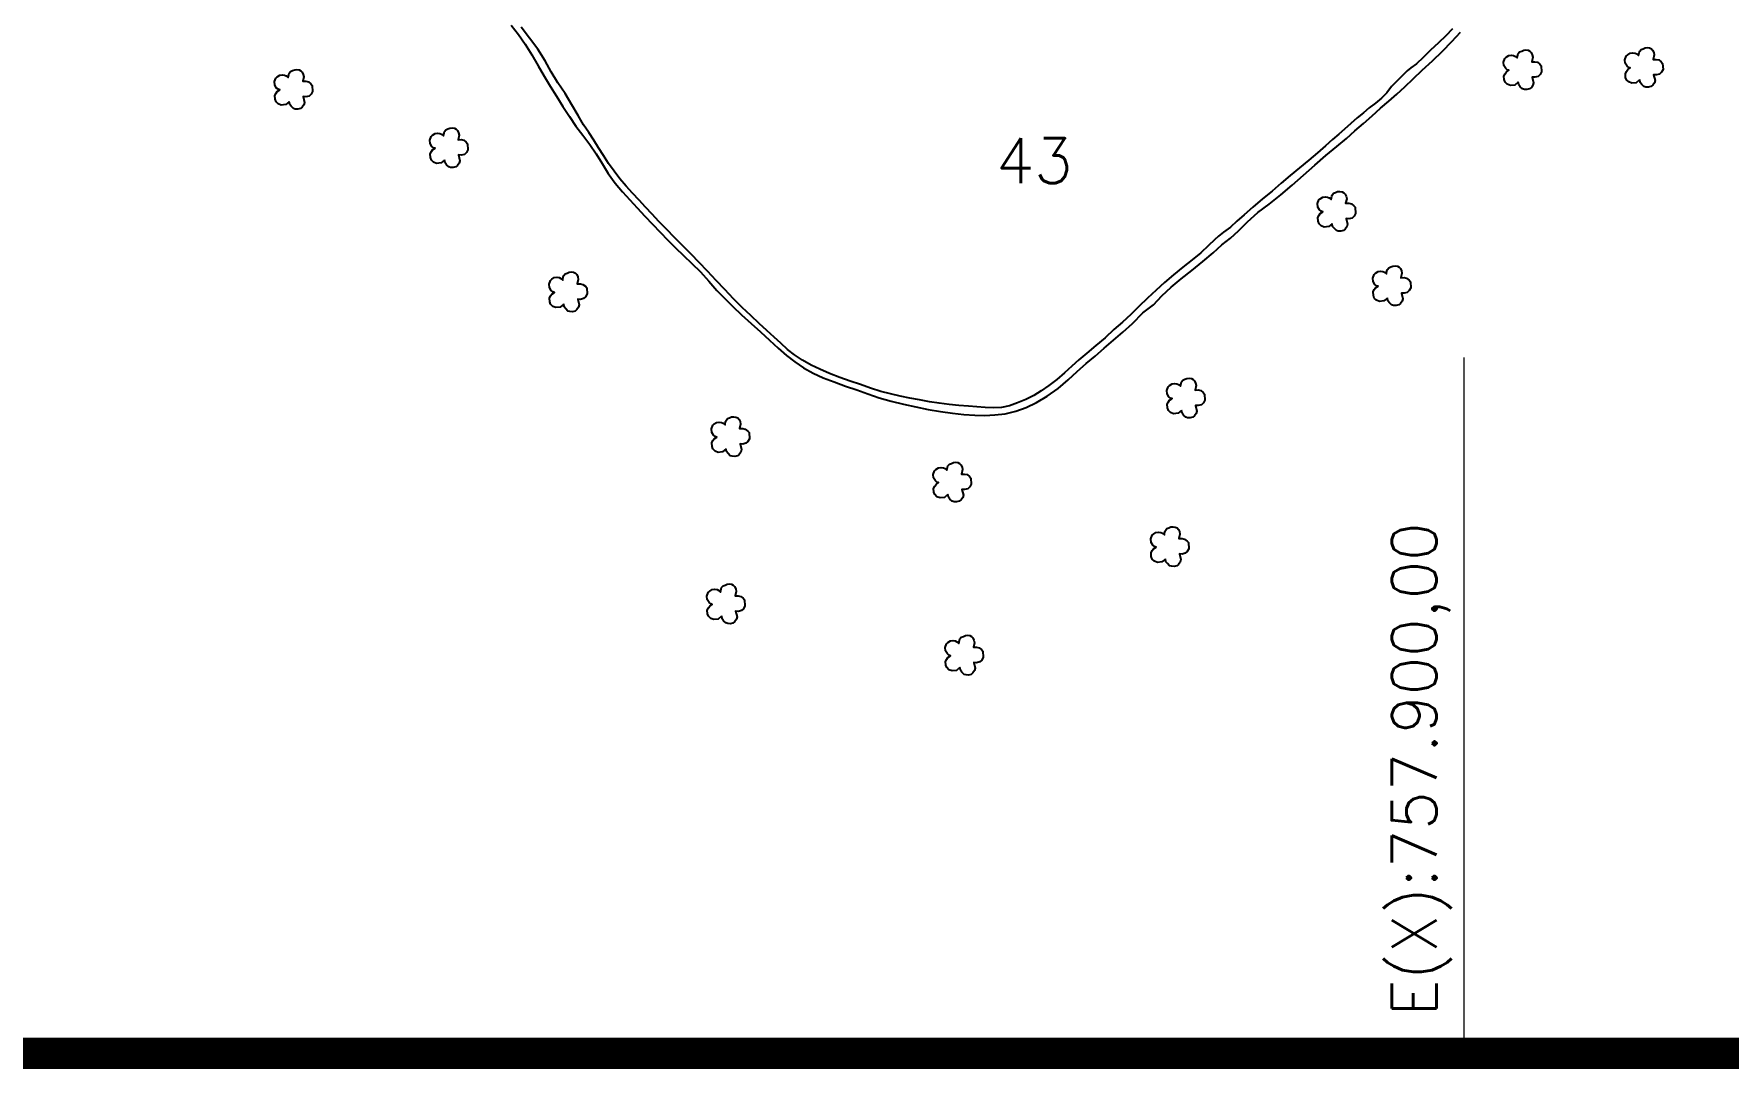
# Model space of a CAD drawing. Extents: x 756492 to 759117, y 7814531 to 7818243.
# Drawn here: x 757381 to 757996, y 7814943 to 7815319 of the extents above; entities that cross this region are included whole.
import ezdxf
from ezdxf.enums import TextEntityAlignment as Align

# ---------------------------------------------------------------- set-up
doc = ezdxf.new("R2010")
doc.units = 0
doc.header["$MEASUREMENT"] = 0
doc.linetypes.add('CONTINUO', pattern=[0])
doc.linetypes.add('LIN0', pattern=[0])
for name, color, linetype in [('0114000211', 1, 'Continuous'), ('_SIMBOLO ARVORE', 118, 'Continuous'), ('MARGEM', 7, 'CONTINUO'), ('TEXTO_NUN_TAL', 7, 'Continuous')]:
    doc.layers.add(name, color=color, linetype=linetype)
doc.layers.add('0114000211043', color=5, linetype='Continuous', lineweight=25)
doc.layers.add('MALHA', color=253, linetype='Continuous', lineweight=13)
doc.styles.add('SIMPLEX', font='simplex', dxfattribs={"height": 0.2})

msp = doc.modelspace()

# ---------------------------------------------------------------- linework, layer by layer
at = {"layer": '0114000211'}
msp.add_lwpolyline([(757554.01, 7815322.11), (757556.61, 7815318.8), (757559.08, 7815315.2), (757561.43, 7815311.36), (757563.78, 7815307.41), (757565.96, 7815303.62), (757568.11, 7815299.93), (757570.38, 7815296.35), (757572.76, 7815292.65), (757575.13, 7815288.93), (757577.51, 7815285.44), (757579.95, 7815282.18), (757582.51, 7815278.86), (757584.9, 7815275.43), (757587.05, 7815271.93), (757589.22, 7815268.28), (757591.8, 7815264.81), (757594.44, 7815261.66), (757597.07, 7815258.72), (757599.77, 7815255.78), (757602.55, 7815252.79), (757605.31, 7815249.85), (757608.08, 7815246.99), (757610.89, 7815244.12), (757613.7, 7815241.28), (757616.58, 7815238.49), (757619.59, 7815235.65), (757622.68, 7815232.55), (757625.72, 7815229.15), (757628.66, 7815225.84), (757631.52, 7815222.87), (757634.42, 7815219.99), (757637.67, 7815216.94), (757641.15, 7815213.84), (757644.5, 7815210.77), (757647.81, 7815207.81), (757650.93, 7815204.85), (757653.94, 7815202.23), (757656.99, 7815199.93), (757660.14, 7815197.67), (757663.6, 7815195.74), (757667.33, 7815194.07), (757671.25, 7815192.59), (757675.35, 7815191.12), (757679.48, 7815189.71), (757683.51, 7815188.29), (757687.65, 7815186.87), (757692, 7815185.66), (757696.43, 7815184.57), (757700.94, 7815183.59), (757705.44, 7815182.63), (757709.9, 7815181.92), (757714.22, 7815181.31), (757718.39, 7815180.83), (757722.3, 7815180.53), (757725.96, 7815180.47), (757729.57, 7815180.61), (757733.38, 7815181), (757737.25, 7815181.93), (757741.04, 7815183.31), (757744.73, 7815185.13), (757748.6, 7815187.47), (757752.6, 7815190.27), (757756.26, 7815193.35), (757759.57, 7815196.42), (757762.76, 7815199.27), (757766.05, 7815202.01), (757769.37, 7815204.85), (757772.71, 7815207.78), (757776.05, 7815210.72), (757779.61, 7815213.86), (757783.31, 7815217.74), (757787.24, 7815220.58), (757790.3, 7815223.86), (757793.69, 7815227.02), (757797.26, 7815230.03), (757801.15, 7815233.1), (757805.13, 7815236.29), (757808.86, 7815239.53), (757812.11, 7815242.35), (757815.18, 7815244.83), (757818.1, 7815247.47), (757821.41, 7815250.71), (757825.18, 7815254.06), (757829.27, 7815257.2), (757833.44, 7815260.51), (757837.65, 7815264), (757841.77, 7815267.65), (757845.86, 7815271.31), (757849.87, 7815274.87), (757853.79, 7815278.04), (757857.28, 7815281.01), (757860.41, 7815283.75), (757863.47, 7815286.49), (757866.61, 7815289.26), (757869.72, 7815291.98), (757872.75, 7815294.5), (757875.65, 7815297.07), (757878.47, 7815299.77), (757881.51, 7815302.65), (757884.86, 7815305.85), (757888.51, 7815309.19), (757892.18, 7815312.68), (757895.6, 7815316.19), (757898.72, 7815319.55)], dxfattribs=at)
at = {"layer": '0114000211043'}
msp.add_lwpolyline([(757895.77, 7815320.81), (757893.4, 7815318.28), (757890.76, 7815315.72), (757887.87, 7815313.02), (757885.15, 7815310.37), (757882.77, 7815308.14), (757880.67, 7815306.68), (757879.3, 7815305.59), (757873.64, 7815299.86), (757872.01, 7815297.51), (757870.07, 7815295.59), (757867.87, 7815293.84), (757865.61, 7815292.1), (757863.46, 7815290.36), (757861.2, 7815288.46), (757858.86, 7815286.39), (757856.62, 7815284.39), (757854.5, 7815282.52), (757852.24, 7815280.57), (757849.7, 7815278.34), (757846.75, 7815275.79), (757843.62, 7815273.1), (757840.26, 7815270.36), (757836.9, 7815267.59), (757833.6, 7815264.77), (757830.28, 7815261.9), (757826.78, 7815259.04), (757823.36, 7815256.1), (757820.2, 7815253.33), (757817.54, 7815250.93), (757815.15, 7815248.84), (757812.67, 7815246.93), (757810.87, 7815245.55), (757809.43, 7815244.15), (757807.26, 7815242.11), (757804.39, 7815239.53), (757801.23, 7815236.89), (757797.9, 7815234.25), (757794.52, 7815231.54), (757791.29, 7815228.66), (757788.18, 7815225.88), (757785.04, 7815222.98), (757781.95, 7815219.95), (757778.98, 7815217.07), (757776.03, 7815214.34), (757772.84, 7815211.62), (757769.65, 7815208.65), (757766.28, 7815205.83), (757763.04, 7815203.1), (757760.1, 7815200.62), (757757.57, 7815198.31), (757754.96, 7815195.93), (757752.09, 7815193.54), (757749.17, 7815191.26), (757746.42, 7815189.31), (757743.81, 7815187.71), (757740.91, 7815186.27), (757737.89, 7815184.98), (757734.93, 7815183.98), (757732.07, 7815183.35), (757729.14, 7815183.22), (757726.11, 7815183.36), (757723.11, 7815183.54), (757720.02, 7815183.76), (757716.55, 7815184.09), (757713, 7815184.43), (757709.42, 7815184.85), (757705.9, 7815185.4), (757702.28, 7815186.08), (757698.74, 7815186.73), (757695.22, 7815187.47), (757691.75, 7815188.28), (757688.23, 7815189.18), (757684.48, 7815190.33), (757680.78, 7815191.63), (757677.05, 7815192.83), (757673.32, 7815194.16), (757669.56, 7815195.67), (757666.04, 7815197.26), (757662.87, 7815198.72), (757659.76, 7815200.48), (757656.88, 7815202.4), (757654.27, 7815204.34), (757651.91, 7815206.64), (757649.47, 7815208.91), (757646.83, 7815211.25), (757644.08, 7815213.87), (757641.05, 7815216.71), (757637.9, 7815219.65), (757634.68, 7815222.78), (757631.55, 7815226.11), (757628.47, 7815229.48), (757625.32, 7815232.77), (757622.28, 7815235.91), (757619.34, 7815239.02), (757616.34, 7815242.04), (757613.34, 7815245.02), (757610.4, 7815248.06), (757607.63, 7815250.91), (757605.13, 7815253.5), (757602.76, 7815256.04), (757600.4, 7815258.56), (757598.04, 7815261.14), (757595.75, 7815263.73), (757593.48, 7815266.36), (757591.35, 7815269.11), (757589.35, 7815271.95), (757587.48, 7815274.78), (757585.69, 7815277.6), (757583.97, 7815280.37), (757582.23, 7815283.11), (757580.29, 7815285.97), (757578.34, 7815289.37), (757576.06, 7815293.27), (757573.53, 7815297.27), (757570.9, 7815301.15), (757568.5, 7815305.21), (757566.27, 7815309.21), (757563.66, 7815313.41), (757560.67, 7815317.44), (757557.61, 7815321.36)], dxfattribs=at)
at = {"layer": '_SIMBOLO ARVORE', "linetype": 'CONTINUO'}
for points in [[(757919.67, 7815301.45, 0), (757918.42, 7815300.4, 0), (757916.84, 7815300.22, 0), (757915.71, 7815300.66, 0), (757914.91, 7815301.44, 0), (757914.58, 7815302.35, 0), (757914.49, 7815303.68, 0), (757914.92, 7815304.52, 0), (757915.38, 7815305.14, 0), (757916.29, 7815305.76, 0), (757915.71, 7815305.94, 0), (757915.14, 7815306.41, 0), (757914.46, 7815307.47, 0), (757914.34, 7815308.74, 0), (757914.83, 7815310.05, 0), (757915.34, 7815310.52, 0), (757916.27, 7815311.09, 0), (757917.24, 7815311.22, 0), (757918.02, 7815311.11, 0), (757918.64, 7815310.82, 0), (757919.32, 7815310.22, 0), (757919.52, 7815311.37, 0), (757919.69, 7815311.83, 0), (757920.2, 7815312.47, 0), (757920.95, 7815312.75, 0), (757921.68, 7815313.08, 0), (757922.51, 7815313.15, 0), (757923.29, 7815313.04, 0), (757923.93, 7815312.7, 0), (757924.4, 7815312.2, 0), (757924.81, 7815311.38, 0), (757924.97, 7815310.47, 0), (757924.6, 7815308.86, 0), (757925.73, 7815308.88, 0), (757926.66, 7815308.65, 0), (757927.55, 7815307.95, 0), (757928.04, 7815307.39, 0), (757928.17, 7815305.17, 0), (757927.62, 7815304.17, 0), (757926.9, 7815303.51, 0), (757925.76, 7815303.21, 0), (757924.76, 7815303.29, 0), (757925.29, 7815301.22, 0), (757925.05, 7815300.33, 0), (757924.45, 7815299.49, 0), (757923.79, 7815298.96, 0), (757922.85, 7815298.73, 0), (757921.92, 7815298.79, 0), (757921.22, 7815298.98, 0), (757920.42, 7815299.77, 0), (757919.87, 7815300.48, 0), (757919.71, 7815301.55, 0)], [(757963.77, 7815302.3, 0), (757962.53, 7815301.25, 0), (757960.94, 7815301.07, 0), (757959.81, 7815301.51, 0), (757959.01, 7815302.29, 0), (757958.68, 7815303.19, 0), (757958.59, 7815304.52, 0), (757959.02, 7815305.36, 0), (757959.48, 7815305.99, 0), (757960.39, 7815306.6, 0), (757959.81, 7815306.79, 0), (757959.24, 7815307.26, 0), (757958.57, 7815308.32, 0), (757958.45, 7815309.58, 0), (757958.93, 7815310.9, 0), (757959.44, 7815311.37, 0), (757960.37, 7815311.94, 0), (757961.35, 7815312.07, 0), (757962.13, 7815311.96, 0), (757962.74, 7815311.67, 0), (757963.42, 7815311.07, 0), (757963.62, 7815312.22, 0), (757963.8, 7815312.68, 0), (757964.3, 7815313.32, 0), (757965.05, 7815313.6, 0), (757965.79, 7815313.92, 0), (757966.61, 7815314, 0), (757967.39, 7815313.89, 0), (757968.03, 7815313.55, 0), (757968.5, 7815313.04, 0), (757968.91, 7815312.23, 0), (757969.08, 7815311.32, 0), (757968.7, 7815309.71, 0), (757969.83, 7815309.72, 0), (757970.77, 7815309.5, 0), (757971.65, 7815308.8, 0), (757972.14, 7815308.24, 0), (757972.27, 7815306.02, 0), (757971.73, 7815305.02, 0), (757971, 7815304.36, 0), (757969.86, 7815304.05, 0), (757968.86, 7815304.14, 0), (757969.4, 7815302.06, 0), (757969.15, 7815301.18, 0), (757968.55, 7815300.33, 0), (757967.89, 7815299.81, 0), (757966.95, 7815299.58, 0), (757966.02, 7815299.63, 0), (757965.32, 7815299.83, 0), (757964.52, 7815300.62, 0), (757963.98, 7815301.33, 0), (757963.81, 7815302.4, 0)], [(757473.34, 7815294.34, 0), (757472.09, 7815293.3, 0), (757470.51, 7815293.12, 0), (757469.38, 7815293.55, 0), (757468.58, 7815294.34, 0), (757468.25, 7815295.24, 0), (757468.16, 7815296.57, 0), (757468.59, 7815297.41, 0), (757469.05, 7815298.03, 0), (757469.96, 7815298.65, 0), (757469.38, 7815298.84, 0), (757468.81, 7815299.31, 0), (757468.14, 7815300.37, 0), (757468.01, 7815301.63, 0), (757468.5, 7815302.95, 0), (757469.01, 7815303.42, 0), (757469.94, 7815303.99, 0), (757470.92, 7815304.12, 0), (757471.7, 7815304, 0), (757472.31, 7815303.72, 0), (757472.99, 7815303.12, 0), (757473.19, 7815304.27, 0), (757473.37, 7815304.73, 0), (757473.87, 7815305.37, 0), (757474.62, 7815305.65, 0), (757475.36, 7815305.97, 0), (757476.18, 7815306.05, 0), (757476.96, 7815305.94, 0), (757477.6, 7815305.6, 0), (757478.07, 7815305.09, 0), (757478.48, 7815304.28, 0), (757478.65, 7815303.37, 0), (757478.27, 7815301.76, 0), (757479.4, 7815301.77, 0), (757480.34, 7815301.55, 0), (757481.22, 7815300.85, 0), (757481.71, 7815300.29, 0), (757481.84, 7815298.07, 0), (757481.3, 7815297.07, 0), (757480.57, 7815296.41, 0), (757479.43, 7815296.1, 0), (757478.43, 7815296.19, 0), (757478.97, 7815294.11, 0), (757478.72, 7815293.23, 0), (757478.12, 7815292.38, 0), (757477.46, 7815291.86, 0), (757476.52, 7815291.63, 0), (757475.59, 7815291.68, 0), (757474.89, 7815291.88, 0), (757474.09, 7815292.67, 0), (757473.55, 7815293.38, 0), (757473.38, 7815294.45, 0)], [(757529.74, 7815273.15, 0), (757528.5, 7815272.11, 0), (757526.91, 7815271.92, 0), (757525.79, 7815272.36, 0), (757524.99, 7815273.15, 0), (757524.65, 7815274.05, 0), (757524.57, 7815275.38, 0), (757525, 7815276.22, 0), (757525.45, 7815276.84, 0), (757526.36, 7815277.46, 0), (757525.78, 7815277.65, 0), (757525.21, 7815278.12, 0), (757524.54, 7815279.18, 0), (757524.42, 7815280.44, 0), (757524.9, 7815281.76, 0), (757525.41, 7815282.23, 0), (757526.34, 7815282.79, 0), (757527.32, 7815282.93, 0), (757528.1, 7815282.81, 0), (757528.72, 7815282.53, 0), (757529.39, 7815281.92, 0), (757529.6, 7815283.08, 0), (757529.77, 7815283.54, 0), (757530.27, 7815284.18, 0), (757531.03, 7815284.45, 0), (757531.76, 7815284.78, 0), (757532.59, 7815284.86, 0), (757533.37, 7815284.75, 0), (757534, 7815284.41, 0), (757534.47, 7815283.9, 0), (757534.89, 7815283.09, 0), (757535.05, 7815282.18, 0), (757534.67, 7815280.56, 0), (757535.8, 7815280.58, 0), (757536.74, 7815280.36, 0), (757537.62, 7815279.66, 0), (757538.11, 7815279.1, 0), (757538.24, 7815276.87, 0), (757537.7, 7815275.88, 0), (757536.98, 7815275.22, 0), (757535.83, 7815274.91, 0), (757534.84, 7815275, 0), (757535.37, 7815272.92, 0), (757535.12, 7815272.04, 0), (757534.52, 7815271.19, 0), (757533.86, 7815270.67, 0), (757532.92, 7815270.43, 0), (757531.99, 7815270.49, 0), (757531.29, 7815270.69, 0), (757530.49, 7815271.48, 0), (757529.95, 7815272.18, 0), (757529.78, 7815273.26, 0)], [(757852.09, 7815250.06, 0), (757850.85, 7815249.02, 0), (757849.26, 7815248.83, 0), (757848.14, 7815249.27, 0), (757847.34, 7815250.06, 0), (757847, 7815250.96, 0), (757846.92, 7815252.29, 0), (757847.35, 7815253.13, 0), (757847.8, 7815253.75, 0), (757848.71, 7815254.37, 0), (757848.13, 7815254.55, 0), (757847.56, 7815255.03, 0), (757846.89, 7815256.09, 0), (757846.77, 7815257.35, 0), (757847.25, 7815258.66, 0), (757847.76, 7815259.13, 0), (757848.69, 7815259.7, 0), (757849.67, 7815259.83, 0), (757850.45, 7815259.72, 0), (757851.07, 7815259.44, 0), (757851.74, 7815258.83, 0), (757851.95, 7815259.99, 0), (757852.12, 7815260.45, 0), (757852.62, 7815261.09, 0), (757853.38, 7815261.36, 0), (757854.11, 7815261.69, 0), (757854.94, 7815261.76, 0), (757855.72, 7815261.65, 0), (757856.35, 7815261.32, 0), (757856.82, 7815260.81, 0), (757857.24, 7815259.99, 0), (757857.4, 7815259.09, 0), (757857.02, 7815257.47, 0), (757858.15, 7815257.49, 0), (757859.09, 7815257.26, 0), (757859.97, 7815256.57, 0), (757860.46, 7815256.01, 0), (757860.6, 7815253.78, 0), (757860.05, 7815252.79, 0), (757859.33, 7815252.12, 0), (757858.19, 7815251.82, 0), (757857.19, 7815251.91, 0), (757857.72, 7815249.83, 0), (757857.47, 7815248.94, 0), (757856.87, 7815248.1, 0), (757856.21, 7815247.57, 0), (757855.27, 7815247.34, 0), (757854.34, 7815247.4, 0), (757853.64, 7815247.6, 0), (757852.84, 7815248.38, 0), (757852.3, 7815249.09, 0), (757852.13, 7815250.17, 0)], [(757573.05, 7815220.82, 0), (757571.8, 7815219.77, 0), (757570.22, 7815219.59, 0), (757569.09, 7815220.03, 0), (757568.29, 7815220.81, 0), (757567.96, 7815221.71, 0), (757567.87, 7815223.05, 0), (757568.3, 7815223.89, 0), (757568.76, 7815224.51, 0), (757569.67, 7815225.13, 0), (757569.09, 7815225.31, 0), (757568.52, 7815225.78, 0), (757567.85, 7815226.84, 0), (757567.72, 7815228.11, 0), (757568.21, 7815229.42, 0), (757568.72, 7815229.89, 0), (757569.65, 7815230.46, 0), (757570.63, 7815230.59, 0), (757571.41, 7815230.48, 0), (757572.02, 7815230.19, 0), (757572.7, 7815229.59, 0), (757572.9, 7815230.74, 0), (757573.08, 7815231.2, 0), (757573.58, 7815231.84, 0), (757574.33, 7815232.12, 0), (757575.07, 7815232.45, 0), (757575.89, 7815232.52, 0), (757576.67, 7815232.41, 0), (757577.31, 7815232.07, 0), (757577.78, 7815231.57, 0), (757578.19, 7815230.75, 0), (757578.35, 7815229.84, 0), (757577.98, 7815228.23, 0), (757579.11, 7815228.25, 0), (757580.05, 7815228.02, 0), (757580.93, 7815227.32, 0), (757581.42, 7815226.76, 0), (757581.55, 7815224.54, 0), (757581.01, 7815223.54, 0), (757580.28, 7815222.88, 0), (757579.14, 7815222.58, 0), (757578.14, 7815222.66, 0), (757578.68, 7815220.59, 0), (757578.43, 7815219.7, 0), (757577.83, 7815218.86, 0), (757577.17, 7815218.33, 0), (757576.23, 7815218.1, 0), (757575.3, 7815218.15, 0), (757574.6, 7815218.35, 0), (757573.8, 7815219.14, 0), (757573.26, 7815219.85, 0), (757573.09, 7815220.92, 0)], [(757872.17, 7815223.04, 0), (757870.92, 7815221.99, 0), (757869.34, 7815221.81, 0), (757868.21, 7815222.25, 0), (757867.41, 7815223.04, 0), (757867.08, 7815223.94, 0), (757866.99, 7815225.27, 0), (757867.42, 7815226.11, 0), (757867.88, 7815226.73, 0), (757868.79, 7815227.35, 0), (757868.21, 7815227.53, 0), (757867.64, 7815228.01, 0), (757866.97, 7815229.07, 0), (757866.84, 7815230.33, 0), (757867.33, 7815231.64, 0), (757867.84, 7815232.11, 0), (757868.77, 7815232.68, 0), (757869.75, 7815232.81, 0), (757870.53, 7815232.7, 0), (757871.14, 7815232.42, 0), (757871.82, 7815231.81, 0), (757872.02, 7815232.97, 0), (757872.2, 7815233.43, 0), (757872.7, 7815234.07, 0), (757873.45, 7815234.34, 0), (757874.19, 7815234.67, 0), (757875.01, 7815234.74, 0), (757875.79, 7815234.63, 0), (757876.43, 7815234.3, 0), (757876.9, 7815233.79, 0), (757877.31, 7815232.97, 0), (757877.47, 7815232.07, 0), (757877.1, 7815230.45, 0), (757878.23, 7815230.47, 0), (757879.17, 7815230.24, 0), (757880.05, 7815229.55, 0), (757880.54, 7815228.99, 0), (757880.67, 7815226.76, 0), (757880.13, 7815225.77, 0), (757879.4, 7815225.1, 0), (757878.26, 7815224.8, 0), (757877.26, 7815224.89, 0), (757877.8, 7815222.81, 0), (757877.55, 7815221.92, 0), (757876.95, 7815221.08, 0), (757876.29, 7815220.55, 0), (757875.35, 7815220.32, 0), (757874.42, 7815220.38, 0), (757873.72, 7815220.58, 0), (757872.92, 7815221.36, 0), (757872.38, 7815222.07, 0), (757872.21, 7815223.15, 0)], [(757797.39, 7815182.25, 0), (757796.14, 7815181.2, 0), (757794.56, 7815181.02, 0), (757793.43, 7815181.46, 0), (757792.63, 7815182.25, 0), (757792.3, 7815183.15, 0), (757792.21, 7815184.48, 0), (757792.64, 7815185.32, 0), (757793.1, 7815185.94, 0), (757794.01, 7815186.56, 0), (757793.43, 7815186.74, 0), (757792.86, 7815187.21, 0), (757792.18, 7815188.27, 0), (757792.06, 7815189.54, 0), (757792.55, 7815190.85, 0), (757793.06, 7815191.32, 0), (757793.99, 7815191.89, 0), (757794.96, 7815192.02, 0), (757795.74, 7815191.91, 0), (757796.36, 7815191.63, 0), (757797.04, 7815191.02, 0), (757797.24, 7815192.17, 0), (757797.41, 7815192.64, 0), (757797.92, 7815193.28, 0), (757798.67, 7815193.55, 0), (757799.4, 7815193.88, 0), (757800.23, 7815193.95, 0), (757801.01, 7815193.84, 0), (757801.65, 7815193.51, 0), (757802.12, 7815193, 0), (757802.53, 7815192.18, 0), (757802.69, 7815191.28, 0), (757802.32, 7815189.66, 0), (757803.45, 7815189.68, 0), (757804.38, 7815189.45, 0), (757805.27, 7815188.75, 0), (757805.76, 7815188.19, 0), (757805.89, 7815185.97, 0), (757805.34, 7815184.98, 0), (757804.62, 7815184.31, 0), (757803.48, 7815184.01, 0), (757802.48, 7815184.1, 0), (757803.01, 7815182.02, 0), (757802.77, 7815181.13, 0), (757802.17, 7815180.29, 0), (757801.51, 7815179.76, 0), (757800.57, 7815179.53, 0), (757799.64, 7815179.59, 0), (757798.94, 7815179.79, 0), (757798.14, 7815180.57, 0), (757797.59, 7815181.28, 0), (757797.43, 7815182.36, 0)], [(757632, 7815168.26, 0), (757630.75, 7815167.22, 0), (757629.17, 7815167.03, 0), (757628.04, 7815167.47, 0), (757627.24, 7815168.26, 0), (757626.91, 7815169.16, 0), (757626.82, 7815170.49, 0), (757627.25, 7815171.33, 0), (757627.71, 7815171.95, 0), (757628.62, 7815172.57, 0), (757628.04, 7815172.76, 0), (757627.47, 7815173.23, 0), (757626.79, 7815174.29, 0), (757626.67, 7815175.55, 0), (757627.16, 7815176.87, 0), (757627.67, 7815177.34, 0), (757628.6, 7815177.91, 0), (757629.57, 7815178.04, 0), (757630.35, 7815177.92, 0), (757630.97, 7815177.64, 0), (757631.65, 7815177.03, 0), (757631.85, 7815178.19, 0), (757632.02, 7815178.65, 0), (757632.53, 7815179.29, 0), (757633.28, 7815179.57, 0), (757634.01, 7815179.89, 0), (757634.84, 7815179.97, 0), (757635.62, 7815179.86, 0), (757636.26, 7815179.52, 0), (757636.73, 7815179.01, 0), (757637.14, 7815178.2, 0), (757637.3, 7815177.29, 0), (757636.93, 7815175.67, 0), (757638.06, 7815175.69, 0), (757638.99, 7815175.47, 0), (757639.88, 7815174.77, 0), (757640.37, 7815174.21, 0), (757640.5, 7815171.98, 0), (757639.95, 7815170.99, 0), (757639.23, 7815170.33, 0), (757638.09, 7815170.02, 0), (757637.09, 7815170.11, 0), (757637.62, 7815168.03, 0), (757637.38, 7815167.15, 0), (757636.78, 7815166.3, 0), (757636.12, 7815165.78, 0), (757635.18, 7815165.54, 0), (757634.25, 7815165.6, 0), (757633.55, 7815165.8, 0), (757632.75, 7815166.59, 0), (757632.2, 7815167.29, 0), (757632.04, 7815168.37, 0)], [(757712.57, 7815151.73, 0), (757711.33, 7815150.69, 0), (757709.74, 7815150.51, 0), (757708.61, 7815150.94, 0), (757707.81, 7815151.73, 0), (757707.48, 7815152.63, 0), (757707.39, 7815153.96, 0), (757707.83, 7815154.8, 0), (757708.28, 7815155.42, 0), (757709.19, 7815156.04, 0), (757708.61, 7815156.23, 0), (757708.04, 7815156.7, 0), (757707.37, 7815157.76, 0), (757707.25, 7815159.02, 0), (757707.73, 7815160.34, 0), (757708.24, 7815160.81, 0), (757709.17, 7815161.38, 0), (757710.15, 7815161.51, 0), (757710.93, 7815161.4, 0), (757711.55, 7815161.11, 0), (757712.22, 7815160.51, 0), (757712.42, 7815161.66, 0), (757712.6, 7815162.12, 0), (757713.1, 7815162.76, 0), (757713.85, 7815163.04, 0), (757714.59, 7815163.36, 0), (757715.41, 7815163.44, 0), (757716.2, 7815163.33, 0), (757716.83, 7815162.99, 0), (757717.3, 7815162.48, 0), (757717.71, 7815161.67, 0), (757717.88, 7815160.76, 0), (757717.5, 7815159.15, 0), (757718.63, 7815159.16, 0), (757719.57, 7815158.94, 0), (757720.45, 7815158.24, 0), (757720.94, 7815157.68, 0), (757721.07, 7815155.46, 0), (757720.53, 7815154.46, 0), (757719.8, 7815153.8, 0), (757718.66, 7815153.49, 0), (757717.66, 7815153.58, 0), (757718.2, 7815151.5, 0), (757717.95, 7815150.62, 0), (757717.35, 7815149.77, 0), (757716.69, 7815149.25, 0), (757715.75, 7815149.02, 0), (757714.82, 7815149.07, 0), (757714.12, 7815149.27, 0), (757713.32, 7815150.06, 0), (757712.78, 7815150.77, 0), (757712.61, 7815151.84, 0)], [(757791.54, 7815128.31, 0), (757790.29, 7815127.26, 0), (757788.71, 7815127.08, 0), (757787.58, 7815127.52, 0), (757786.78, 7815128.31, 0), (757786.45, 7815129.21, 0), (757786.36, 7815130.54, 0), (757786.79, 7815131.38, 0), (757787.25, 7815132, 0), (757788.16, 7815132.62, 0), (757787.58, 7815132.8, 0), (757787.01, 7815133.28, 0), (757786.33, 7815134.34, 0), (757786.21, 7815135.6, 0), (757786.7, 7815136.91, 0), (757787.21, 7815137.38, 0), (757788.14, 7815137.95, 0), (757789.11, 7815138.08, 0), (757789.9, 7815137.97, 0), (757790.51, 7815137.69, 0), (757791.19, 7815137.08, 0), (757791.39, 7815138.24, 0), (757791.56, 7815138.7, 0), (757792.07, 7815139.34, 0), (757792.82, 7815139.61, 0), (757793.56, 7815139.94, 0), (757794.38, 7815140.01, 0), (757795.16, 7815139.9, 0), (757795.8, 7815139.57, 0), (757796.27, 7815139.06, 0), (757796.68, 7815138.24, 0), (757796.84, 7815137.34, 0), (757796.47, 7815135.72, 0), (757797.6, 7815135.74, 0), (757798.54, 7815135.51, 0), (757799.42, 7815134.81, 0), (757799.91, 7815134.26, 0), (757800.04, 7815132.03, 0), (757799.49, 7815131.04, 0), (757798.77, 7815130.37, 0), (757797.63, 7815130.07, 0), (757796.63, 7815130.16, 0), (757797.16, 7815128.08, 0), (757796.92, 7815127.19, 0), (757796.32, 7815126.35, 0), (757795.66, 7815125.82, 0), (757794.72, 7815125.59, 0), (757793.79, 7815125.65, 0), (757793.09, 7815125.85, 0), (757792.29, 7815126.63, 0), (757791.74, 7815127.34, 0), (757791.58, 7815128.42, 0)], [(757630.39, 7815107.54, 0), (757629.14, 7815106.5, 0), (757627.56, 7815106.31, 0), (757626.43, 7815106.75, 0), (757625.63, 7815107.54, 0), (757625.3, 7815108.44, 0), (757625.21, 7815109.77, 0), (757625.64, 7815110.61, 0), (757626.1, 7815111.23, 0), (757627.01, 7815111.85, 0), (757626.43, 7815112.04, 0), (757625.86, 7815112.51, 0), (757625.18, 7815113.57, 0), (757625.06, 7815114.83, 0), (757625.55, 7815116.15, 0), (757626.06, 7815116.62, 0), (757626.99, 7815117.18, 0), (757627.96, 7815117.32, 0), (757628.75, 7815117.2, 0), (757629.36, 7815116.92, 0), (757630.04, 7815116.31, 0), (757630.24, 7815117.47, 0), (757630.41, 7815117.93, 0), (757630.92, 7815118.57, 0), (757631.67, 7815118.85, 0), (757632.41, 7815119.17, 0), (757633.23, 7815119.25, 0), (757634.01, 7815119.14, 0), (757634.65, 7815118.8, 0), (757635.12, 7815118.29, 0), (757635.53, 7815117.48, 0), (757635.69, 7815116.57, 0), (757635.32, 7815114.95, 0), (757636.45, 7815114.97, 0), (757637.39, 7815114.75, 0), (757638.27, 7815114.05, 0), (757638.76, 7815113.49, 0), (757638.89, 7815111.26, 0), (757638.34, 7815110.27, 0), (757637.62, 7815109.61, 0), (757636.48, 7815109.3, 0), (757635.48, 7815109.39, 0), (757636.01, 7815107.31, 0), (757635.77, 7815106.43, 0), (757635.17, 7815105.58, 0), (757634.51, 7815105.06, 0), (757633.57, 7815104.82, 0), (757632.64, 7815104.88, 0), (757631.94, 7815105.08, 0), (757631.14, 7815105.87, 0), (757630.59, 7815106.57, 0), (757630.43, 7815107.65, 0)], [(757716.9, 7815088.89, 0), (757715.65, 7815087.85, 0), (757714.07, 7815087.67, 0), (757712.94, 7815088.1, 0), (757712.14, 7815088.89, 0), (757711.81, 7815089.79, 0), (757711.72, 7815091.12, 0), (757712.15, 7815091.96, 0), (757712.61, 7815092.58, 0), (757713.52, 7815093.2, 0), (757712.94, 7815093.39, 0), (757712.37, 7815093.86, 0), (757711.7, 7815094.92, 0), (757711.57, 7815096.18, 0), (757712.06, 7815097.5, 0), (757712.57, 7815097.97, 0), (757713.5, 7815098.54, 0), (757714.48, 7815098.67, 0), (757715.26, 7815098.56, 0), (757715.87, 7815098.27, 0), (757716.55, 7815097.67, 0), (757716.75, 7815098.82, 0), (757716.93, 7815099.28, 0), (757717.43, 7815099.92, 0), (757718.18, 7815100.2, 0), (757718.92, 7815100.52, 0), (757719.74, 7815100.6, 0), (757720.52, 7815100.49, 0), (757721.16, 7815100.15, 0), (757721.63, 7815099.64, 0), (757722.04, 7815098.83, 0), (757722.21, 7815097.92, 0), (757721.83, 7815096.31, 0), (757722.96, 7815096.32, 0), (757723.9, 7815096.1, 0), (757724.78, 7815095.4, 0), (757725.27, 7815094.84, 0), (757725.4, 7815092.62, 0), (757724.86, 7815091.62, 0), (757724.13, 7815090.96, 0), (757722.99, 7815090.65, 0), (757721.99, 7815090.74, 0), (757722.53, 7815088.66, 0), (757722.28, 7815087.78, 0), (757721.68, 7815086.93, 0), (757721.02, 7815086.41, 0), (757720.08, 7815086.18, 0), (757719.15, 7815086.23, 0), (757718.45, 7815086.43, 0), (757717.65, 7815087.22, 0), (757717.11, 7815087.93, 0), (757716.94, 7815089, 0)]]:
    msp.add_polyline3d(points, dxfattribs=at)
at = {"layer": 'MALHA'}
msp.add_lwpolyline([(757900, 7814948.78), (757900, 7815201.46)], dxfattribs=at)
at = {"layer": 'MARGEM', "color": 174, "linetype": 'LIN0', "const_width": 11.36, "flags": 128}
msp.add_lwpolyline([(758991.96, 7814948.78), (758991.96, 7818118.28), (756616.96, 7818118.28), (756616.96, 7814948.78)], close=True, dxfattribs=at)

# ---------------------------------------------------------------- texts
at = {"layer": 'MALHA', "style": 'SIMPLEX'}
msp.add_text('E(X):757.900,00', height=16.28, rotation=90, dxfattribs=at).set_placement((757894.91, 7814962.31), align=Align.BOTTOM_LEFT)
at = {"layer": 'TEXTO_NUN_TAL', "linetype": 'Continuous', "style": 'SIMPLEX'}
msp.add_text('43', height=16.25, dxfattribs=at).set_placement((757730, 7815264.81))

doc.saveas('drawing.dxf')
